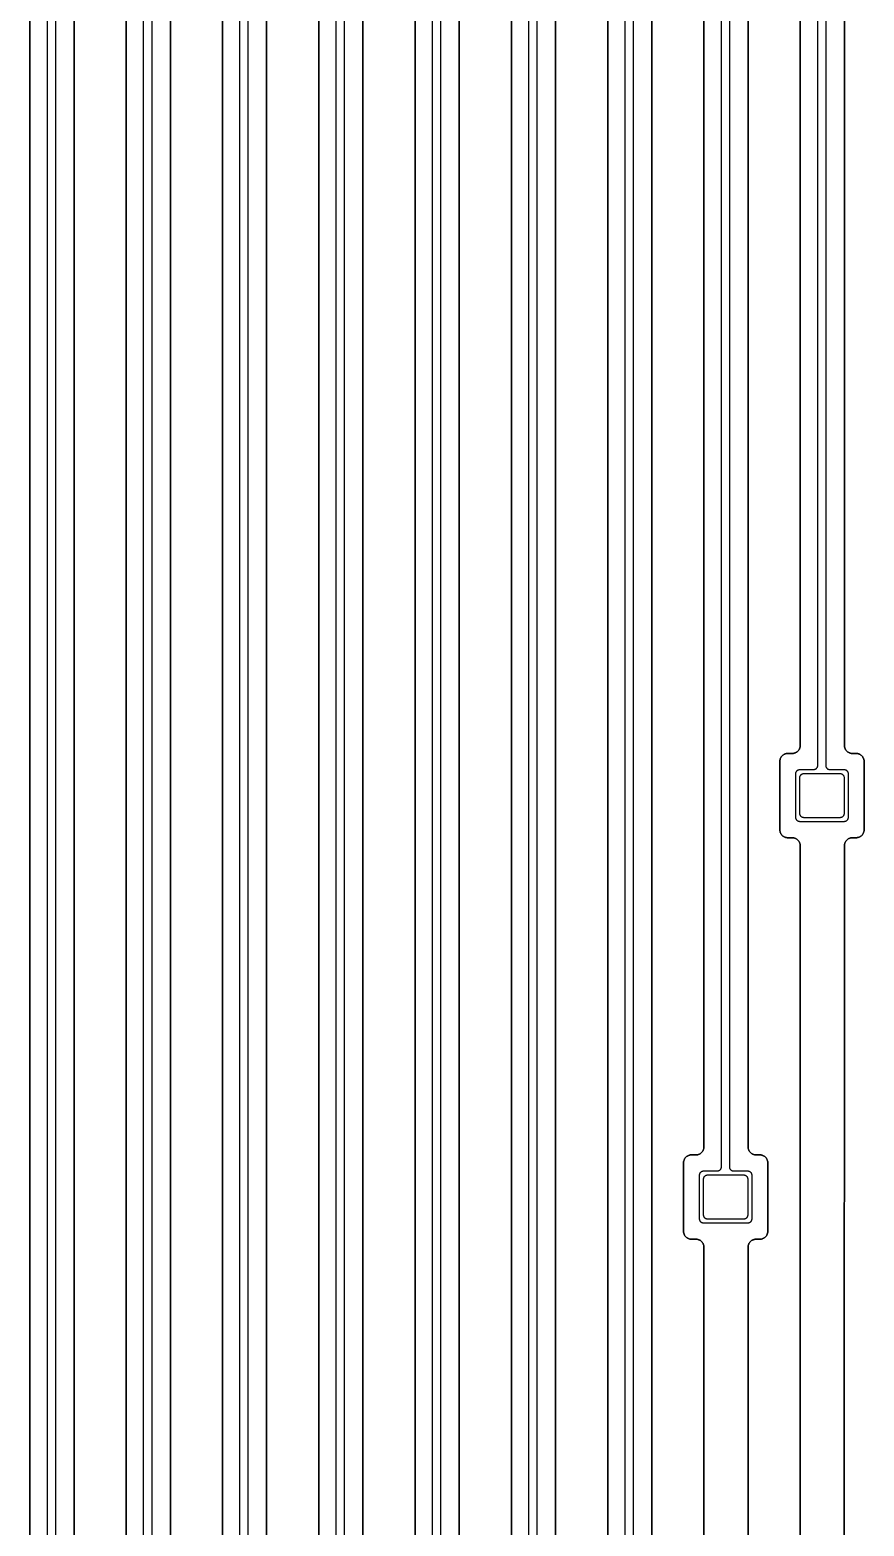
# Model space of a CAD drawing. Extents: x -2057 to 2225, y -44 to 31181.
# Drawn here: x 540.8 to 748.7, y 3057.8 to 3430.5 of the extents above; entities that cross this region are included whole.
import ezdxf

# ---------------------------------------------------------------- set-up
doc = ezdxf.new("R2010")
doc.units = 0
for name, color, linetype in [('electrode', 6, 'CONTINUOUS'), ('etching', 7, 'CONTINUOUS'), ('L3D0_etching3', 5, 'CONTINUOUS'), ('metalization', 8, 'CONTINUOUS'), ('polyimide', 9, 'CONTINUOUS')]:
    doc.layers.add(name, color=color, linetype=linetype)

msp = doc.modelspace()

# ---------------------------------------------------------------- linework, layer by layer
at = {"layer": 'electrode'}
for points in [[(733.66, 3234.247), (733.573, 3234.255), (733.487, 3234.27), (733.402, 3234.293), (733.32, 3234.323), (733.241, 3234.36), (733.166, 3234.403), (733.094, 3234.453), (733.027, 3234.509), (732.965, 3234.571), (732.909, 3234.638), (732.859, 3234.71), (732.816, 3234.785), (732.779, 3234.864), (732.749, 3234.946), (732.726, 3235.031), (732.711, 3235.117), (732.703, 3235.204), (732.703, 3244.291), (732.711, 3244.378), (732.726, 3244.464), (732.749, 3244.548), (732.779, 3244.63), (732.816, 3244.71), (732.859, 3244.785), (732.909, 3244.857), (732.965, 3244.924), (733.027, 3244.985), (733.094, 3245.042), (733.166, 3245.092), (733.241, 3245.135), (733.32, 3245.172), (733.402, 3245.202), (733.487, 3245.225), (733.573, 3245.24), (733.66, 3245.247), (742.747, 3245.247), (742.834, 3245.24), (742.92, 3245.225), (743.004, 3245.202), (743.086, 3245.172), (743.166, 3245.135), (743.241, 3245.092), (743.313, 3245.042), (743.38, 3244.985), (743.441, 3244.924), (743.498, 3244.857), (743.548, 3244.785), (743.591, 3244.71), (743.628, 3244.63), (743.658, 3244.548), (743.681, 3244.464), (743.696, 3244.378), (743.703, 3244.291), (743.703, 3235.204), (743.696, 3235.117), (743.681, 3235.031), (743.658, 3234.946), (743.628, 3234.864), (743.591, 3234.785), (743.548, 3234.71), (743.498, 3234.638), (743.441, 3234.571), (743.38, 3234.509), (743.313, 3234.453), (743.241, 3234.403), (743.166, 3234.36), (743.086, 3234.323), (743.004, 3234.293), (742.92, 3234.27), (742.834, 3234.255), (742.747, 3234.247)], [(709.66, 3134.247), (709.573, 3134.255), (709.487, 3134.27), (709.402, 3134.293), (709.32, 3134.323), (709.241, 3134.36), (709.166, 3134.403), (709.094, 3134.453), (709.027, 3134.509), (708.965, 3134.571), (708.909, 3134.638), (708.859, 3134.71), (708.816, 3134.785), (708.779, 3134.864), (708.749, 3134.946), (708.726, 3135.031), (708.711, 3135.117), (708.703, 3135.204), (708.703, 3144.291), (708.711, 3144.378), (708.726, 3144.464), (708.749, 3144.548), (708.779, 3144.63), (708.816, 3144.71), (708.859, 3144.785), (708.909, 3144.857), (708.965, 3144.924), (709.027, 3144.985), (709.094, 3145.042), (709.166, 3145.092), (709.241, 3145.135), (709.32, 3145.172), (709.402, 3145.202), (709.487, 3145.225), (709.573, 3145.24), (709.66, 3145.247), (718.747, 3145.247), (718.834, 3145.24), (718.92, 3145.225), (719.004, 3145.202), (719.086, 3145.172), (719.166, 3145.135), (719.241, 3145.092), (719.313, 3145.042), (719.38, 3144.985), (719.441, 3144.924), (719.498, 3144.857), (719.548, 3144.785), (719.591, 3144.71), (719.628, 3144.63), (719.658, 3144.548), (719.681, 3144.464), (719.696, 3144.378), (719.703, 3144.291), (719.703, 3135.204), (719.696, 3135.117), (719.681, 3135.031), (719.658, 3134.946), (719.628, 3134.864), (719.591, 3134.785), (719.548, 3134.71), (719.498, 3134.638), (719.441, 3134.571), (719.38, 3134.509), (719.313, 3134.453), (719.241, 3134.403), (719.166, 3134.36), (719.086, 3134.323), (719.004, 3134.293), (718.92, 3134.27), (718.834, 3134.255), (718.747, 3134.247)]]:
    msp.add_lwpolyline(points, close=True, dxfattribs=at)
at = {"layer": 'etching'}
for points in [[(540.792, 9035.371), (540.792, 2452.185)], [(551.792, 2452.185), (551.792, 9035.371)], [(564.792, 9035.371), (564.792, 2552.185)], [(575.792, 2552.185), (575.792, 9035.371)], [(588.792, 9035.371), (588.792, 2652.185)], [(599.792, 2652.185), (599.792, 9035.371)], [(612.792, 9035.371), (612.792, 2752.185)], [(623.792, 2752.185), (623.792, 9035.371)], [(636.792, 9035.371), (636.792, 2852.185)], [(647.792, 2852.185), (647.792, 9035.371)], [(660.792, 9035.371), (660.792, 2952.185)], [(671.792, 2952.185), (671.792, 9035.371)], [(684.792, 9035.371), (684.792, 3052.185)], [(695.792, 3052.185), (695.792, 9035.371)], [(708.792, 9035.371), (708.792, 3152.185), (708.784, 3152.059), (708.769, 3151.934), (708.745, 3151.811), (708.714, 3151.689), (708.675, 3151.57), (708.629, 3151.453), (708.575, 3151.339), (708.515, 3151.229), (708.447, 3151.123), (708.373, 3151.021), (708.293, 3150.924), (708.207, 3150.832), (708.116, 3150.746), (708.019, 3150.666), (707.917, 3150.592), (707.811, 3150.525), (707.701, 3150.465), (707.587, 3150.411), (707.47, 3150.365), (707.351, 3150.326), (707.229, 3150.295), (707.105, 3150.271), (706.981, 3150.255), (706.855, 3150.247), (705.641, 3150.247), (705.515, 3150.24), (705.39, 3150.224), (705.267, 3150.2), (705.145, 3150.169), (705.026, 3150.13), (704.909, 3150.084), (704.795, 3150.03), (704.685, 3149.97), (704.579, 3149.902), (704.477, 3149.828), (704.38, 3149.748), (704.288, 3149.662), (704.202, 3149.571), (704.122, 3149.474), (704.048, 3149.372), (703.981, 3149.266), (703.921, 3149.156), (703.867, 3149.042), (703.821, 3148.925), (703.782, 3148.806), (703.751, 3148.684), (703.727, 3148.56), (703.711, 3148.436), (703.703, 3148.31), (703.703, 3131.185), (703.711, 3131.059), (703.727, 3130.934), (703.751, 3130.811), (703.782, 3130.689), (703.821, 3130.57), (703.867, 3130.453), (703.921, 3130.339), (703.981, 3130.229), (704.048, 3130.123), (704.122, 3130.021), (704.202, 3129.924), (704.288, 3129.832), (704.38, 3129.746), (704.477, 3129.666), (704.579, 3129.592), (704.685, 3129.525), (704.795, 3129.465), (704.909, 3129.411), (705.026, 3129.365), (705.145, 3129.326), (705.267, 3129.295), (705.39, 3129.271), (705.515, 3129.255), (705.641, 3129.247), (706.855, 3129.247), (706.981, 3129.24), (707.105, 3129.224), (707.229, 3129.2), (707.351, 3129.169), (707.47, 3129.13), (707.587, 3129.084), (707.701, 3129.03), (707.811, 3128.97), (707.917, 3128.902), (708.019, 3128.828), (708.116, 3128.748), (708.207, 3128.662), (708.293, 3128.571), (708.373, 3128.474), (708.447, 3128.372), (708.515, 3128.266), (708.575, 3128.156), (708.629, 3128.042), (708.675, 3127.925), (708.714, 3127.806), (708.745, 3127.684), (708.769, 3127.56), (708.784, 3127.436), (708.792, 3127.31), (708.792, 2871.247)], [(719.754, 2871.247), (719.792, 3127.31), (719.8, 3127.436), (719.816, 3127.56), (719.84, 3127.684), (719.871, 3127.806), (719.91, 3127.925), (719.956, 3128.042), (720.009, 3128.156), (720.07, 3128.266), (720.137, 3128.372), (720.211, 3128.474), (720.291, 3128.571), (720.377, 3128.662), (720.469, 3128.748), (720.566, 3128.828), (720.668, 3128.902), (720.774, 3128.97), (720.884, 3129.03), (720.998, 3129.084), (721.114, 3129.13), (721.234, 3129.169), (721.356, 3129.2), (721.479, 3129.224), (721.604, 3129.24), (721.729, 3129.247), (722.766, 3129.247), (722.892, 3129.255), (723.016, 3129.271), (723.14, 3129.295), (723.262, 3129.326), (723.381, 3129.365), (723.498, 3129.411), (723.612, 3129.465), (723.722, 3129.525), (723.828, 3129.592), (723.93, 3129.666), (724.027, 3129.746), (724.118, 3129.832), (724.204, 3129.924), (724.284, 3130.021), (724.358, 3130.123), (724.426, 3130.229), (724.486, 3130.339), (724.54, 3130.453), (724.586, 3130.57), (724.625, 3130.689), (724.656, 3130.811), (724.68, 3130.934), (724.696, 3131.059), (724.703, 3131.185), (724.703, 3148.31), (724.696, 3148.436), (724.68, 3148.56), (724.656, 3148.684), (724.625, 3148.806), (724.586, 3148.925), (724.54, 3149.042), (724.486, 3149.156), (724.426, 3149.266), (724.358, 3149.372), (724.284, 3149.474), (724.204, 3149.571), (724.118, 3149.662), (724.027, 3149.748), (723.93, 3149.828), (723.828, 3149.902), (723.722, 3149.97), (723.612, 3150.03), (723.498, 3150.084), (723.381, 3150.13), (723.262, 3150.169), (723.14, 3150.2), (723.016, 3150.224), (722.892, 3150.24), (722.766, 3150.247), (721.729, 3150.247), (721.604, 3150.255), (721.479, 3150.271), (721.356, 3150.295), (721.234, 3150.326), (721.114, 3150.365), (720.998, 3150.411), (720.884, 3150.465), (720.774, 3150.525), (720.668, 3150.592), (720.566, 3150.666), (720.469, 3150.746), (720.377, 3150.832), (720.291, 3150.924), (720.211, 3151.021), (720.137, 3151.123), (720.07, 3151.229), (720.009, 3151.339), (719.956, 3151.453), (719.91, 3151.57), (719.871, 3151.689), (719.84, 3151.811), (719.816, 3151.934), (719.8, 3152.059), (719.792, 3152.185), (719.792, 9035.371)], [(732.792, 9035.371), (732.792, 3252.185), (732.784, 3252.059), (732.769, 3251.934), (732.745, 3251.811), (732.714, 3251.689), (732.675, 3251.57), (732.629, 3251.453), (732.575, 3251.339), (732.515, 3251.229), (732.447, 3251.123), (732.373, 3251.021), (732.293, 3250.924), (732.207, 3250.832), (732.116, 3250.746), (732.019, 3250.666), (731.917, 3250.592), (731.811, 3250.525), (731.701, 3250.465), (731.587, 3250.411), (731.47, 3250.365), (731.351, 3250.326), (731.229, 3250.295), (731.105, 3250.271), (730.981, 3250.255), (730.855, 3250.247), (729.641, 3250.247), (729.515, 3250.24), (729.39, 3250.224), (729.267, 3250.2), (729.145, 3250.169), (729.026, 3250.13), (728.909, 3250.084), (728.795, 3250.03), (728.685, 3249.97), (728.579, 3249.902), (728.477, 3249.828), (728.38, 3249.748), (728.288, 3249.662), (728.202, 3249.571), (728.122, 3249.474), (728.048, 3249.372), (727.981, 3249.266), (727.921, 3249.156), (727.867, 3249.042), (727.821, 3248.925), (727.782, 3248.806), (727.751, 3248.684), (727.727, 3248.56), (727.711, 3248.436), (727.703, 3248.31), (727.703, 3231.185), (727.711, 3231.059), (727.727, 3230.934), (727.751, 3230.811), (727.782, 3230.689), (727.821, 3230.57), (727.867, 3230.453), (727.921, 3230.339), (727.981, 3230.229), (728.048, 3230.123), (728.122, 3230.021), (728.202, 3229.924), (728.288, 3229.832), (728.38, 3229.746), (728.477, 3229.666), (728.579, 3229.592), (728.685, 3229.525), (728.795, 3229.465), (728.909, 3229.411), (729.026, 3229.365), (729.145, 3229.326), (729.267, 3229.295), (729.39, 3229.271), (729.515, 3229.255), (729.641, 3229.247), (730.855, 3229.247), (730.981, 3229.24), (731.105, 3229.224), (731.229, 3229.2), (731.351, 3229.169), (731.47, 3229.13), (731.587, 3229.084), (731.701, 3229.03), (731.811, 3228.97), (731.917, 3228.902), (732.019, 3228.828), (732.116, 3228.748), (732.207, 3228.662), (732.293, 3228.571), (732.373, 3228.474), (732.447, 3228.372), (732.515, 3228.266), (732.575, 3228.156), (732.629, 3228.042), (732.675, 3227.925), (732.714, 3227.806), (732.745, 3227.684), (732.769, 3227.56), (732.784, 3227.436), (732.792, 3227.31), (732.792, 2971.247)], [(743.754, 2971.247), (743.792, 3227.31), (743.8, 3227.436), (743.816, 3227.56), (743.84, 3227.684), (743.871, 3227.806), (743.91, 3227.925), (743.956, 3228.042), (744.009, 3228.156), (744.07, 3228.266), (744.137, 3228.372), (744.211, 3228.474), (744.291, 3228.571), (744.377, 3228.662), (744.469, 3228.748), (744.566, 3228.828), (744.668, 3228.902), (744.774, 3228.97), (744.884, 3229.03), (744.998, 3229.084), (745.114, 3229.13), (745.234, 3229.169), (745.356, 3229.2), (745.479, 3229.224), (745.604, 3229.24), (745.729, 3229.247), (746.766, 3229.247), (746.892, 3229.255), (747.016, 3229.271), (747.14, 3229.295), (747.262, 3229.326), (747.381, 3229.365), (747.498, 3229.411), (747.612, 3229.465), (747.722, 3229.525), (747.828, 3229.592), (747.93, 3229.666), (748.027, 3229.746), (748.118, 3229.832), (748.204, 3229.924), (748.284, 3230.021), (748.358, 3230.123), (748.426, 3230.229), (748.486, 3230.339), (748.54, 3230.453), (748.586, 3230.57), (748.625, 3230.689), (748.656, 3230.811), (748.68, 3230.934), (748.696, 3231.059), (748.703, 3231.185), (748.703, 3248.31), (748.696, 3248.436), (748.68, 3248.56), (748.656, 3248.684), (748.625, 3248.806), (748.586, 3248.925), (748.54, 3249.042), (748.486, 3249.156), (748.426, 3249.266), (748.358, 3249.372), (748.284, 3249.474), (748.204, 3249.571), (748.118, 3249.662), (748.027, 3249.748), (747.93, 3249.828), (747.828, 3249.902), (747.722, 3249.97), (747.612, 3250.03), (747.498, 3250.084), (747.381, 3250.13), (747.262, 3250.169), (747.14, 3250.2), (747.016, 3250.224), (746.892, 3250.24), (746.766, 3250.247), (745.729, 3250.247), (745.604, 3250.255), (745.479, 3250.271), (745.356, 3250.295), (745.234, 3250.326), (745.114, 3250.365), (744.998, 3250.411), (744.884, 3250.465), (744.774, 3250.525), (744.668, 3250.592), (744.566, 3250.666), (744.469, 3250.746), (744.377, 3250.832), (744.291, 3250.924), (744.211, 3251.021), (744.137, 3251.123), (744.07, 3251.229), (744.009, 3251.339), (743.956, 3251.453), (743.91, 3251.57), (743.871, 3251.689), (743.84, 3251.811), (743.816, 3251.934), (743.8, 3252.059), (743.792, 3252.185), (743.792, 9035.371)]]:
    msp.add_lwpolyline(points, dxfattribs=at)
at = {"layer": 'L3D0_etching3'}
for points in [[(540.792, 9035.371), (540.792, 2452.185)], [(551.792, 2452.185), (551.792, 9035.371)], [(564.792, 9035.371), (564.792, 2552.185)], [(575.792, 2552.185), (575.792, 9035.371)], [(588.792, 9035.371), (588.792, 2652.185)], [(599.792, 2652.185), (599.792, 9035.371)], [(612.792, 9035.371), (612.792, 2752.185)], [(623.792, 2752.185), (623.792, 9035.371)], [(636.792, 9035.371), (636.792, 2852.185)], [(647.792, 2852.185), (647.792, 9035.371)], [(660.792, 9035.371), (660.792, 2952.185)], [(671.792, 2952.185), (671.792, 9035.371)], [(684.792, 9035.371), (684.792, 3052.185)], [(695.792, 3052.185), (695.792, 9035.371)], [(708.792, 9035.371), (708.792, 3152.185), (708.784, 3152.059), (708.769, 3151.934), (708.745, 3151.811), (708.714, 3151.689), (708.675, 3151.57), (708.629, 3151.453), (708.575, 3151.339), (708.515, 3151.229), (708.447, 3151.123), (708.373, 3151.021), (708.293, 3150.924), (708.207, 3150.832), (708.116, 3150.746), (708.019, 3150.666), (707.917, 3150.592), (707.811, 3150.525), (707.701, 3150.465), (707.587, 3150.411), (707.47, 3150.365), (707.351, 3150.326), (707.229, 3150.295), (707.105, 3150.271), (706.981, 3150.255), (706.855, 3150.247), (705.641, 3150.247), (705.515, 3150.24), (705.39, 3150.224), (705.267, 3150.2), (705.145, 3150.169), (705.026, 3150.13), (704.909, 3150.084), (704.795, 3150.03), (704.685, 3149.97), (704.579, 3149.902), (704.477, 3149.828), (704.38, 3149.748), (704.288, 3149.662), (704.202, 3149.571), (704.122, 3149.474), (704.048, 3149.372), (703.981, 3149.266), (703.921, 3149.156), (703.867, 3149.042), (703.821, 3148.925), (703.782, 3148.806), (703.751, 3148.684), (703.727, 3148.56), (703.711, 3148.436), (703.703, 3148.31), (703.703, 3131.185), (703.711, 3131.059), (703.727, 3130.934), (703.751, 3130.811), (703.782, 3130.689), (703.821, 3130.57), (703.867, 3130.453), (703.921, 3130.339), (703.981, 3130.229), (704.048, 3130.123), (704.122, 3130.021), (704.202, 3129.924), (704.288, 3129.832), (704.38, 3129.746), (704.477, 3129.666), (704.579, 3129.592), (704.685, 3129.525), (704.795, 3129.465), (704.909, 3129.411), (705.026, 3129.365), (705.145, 3129.326), (705.267, 3129.295), (705.39, 3129.271), (705.515, 3129.255), (705.641, 3129.247), (706.855, 3129.247), (706.981, 3129.24), (707.105, 3129.224), (707.229, 3129.2), (707.351, 3129.169), (707.47, 3129.13), (707.587, 3129.084), (707.701, 3129.03), (707.811, 3128.97), (707.917, 3128.902), (708.019, 3128.828), (708.116, 3128.748), (708.207, 3128.662), (708.293, 3128.571), (708.373, 3128.474), (708.447, 3128.372), (708.515, 3128.266), (708.575, 3128.156), (708.629, 3128.042), (708.675, 3127.925), (708.714, 3127.806), (708.745, 3127.684), (708.769, 3127.56), (708.784, 3127.436), (708.792, 3127.31), (708.792, 2871.247)], [(719.754, 2871.247), (719.792, 3127.31), (719.8, 3127.436), (719.816, 3127.56), (719.84, 3127.684), (719.871, 3127.806), (719.91, 3127.925), (719.956, 3128.042), (720.009, 3128.156), (720.07, 3128.266), (720.137, 3128.372), (720.211, 3128.474), (720.291, 3128.571), (720.377, 3128.662), (720.469, 3128.748), (720.566, 3128.828), (720.668, 3128.902), (720.774, 3128.97), (720.884, 3129.03), (720.998, 3129.084), (721.114, 3129.13), (721.234, 3129.169), (721.356, 3129.2), (721.479, 3129.224), (721.604, 3129.24), (721.729, 3129.247), (722.766, 3129.247), (722.892, 3129.255), (723.016, 3129.271), (723.14, 3129.295), (723.262, 3129.326), (723.381, 3129.365), (723.498, 3129.411), (723.612, 3129.465), (723.722, 3129.525), (723.828, 3129.592), (723.93, 3129.666), (724.027, 3129.746), (724.118, 3129.832), (724.204, 3129.924), (724.284, 3130.021), (724.358, 3130.123), (724.426, 3130.229), (724.486, 3130.339), (724.54, 3130.453), (724.586, 3130.57), (724.625, 3130.689), (724.656, 3130.811), (724.68, 3130.934), (724.696, 3131.059), (724.703, 3131.185), (724.703, 3148.31), (724.696, 3148.436), (724.68, 3148.56), (724.656, 3148.684), (724.625, 3148.806), (724.586, 3148.925), (724.54, 3149.042), (724.486, 3149.156), (724.426, 3149.266), (724.358, 3149.372), (724.284, 3149.474), (724.204, 3149.571), (724.118, 3149.662), (724.027, 3149.748), (723.93, 3149.828), (723.828, 3149.902), (723.722, 3149.97), (723.612, 3150.03), (723.498, 3150.084), (723.381, 3150.13), (723.262, 3150.169), (723.14, 3150.2), (723.016, 3150.224), (722.892, 3150.24), (722.766, 3150.247), (721.729, 3150.247), (721.604, 3150.255), (721.479, 3150.271), (721.356, 3150.295), (721.234, 3150.326), (721.114, 3150.365), (720.998, 3150.411), (720.884, 3150.465), (720.774, 3150.525), (720.668, 3150.592), (720.566, 3150.666), (720.469, 3150.746), (720.377, 3150.832), (720.291, 3150.924), (720.211, 3151.021), (720.137, 3151.123), (720.07, 3151.229), (720.009, 3151.339), (719.956, 3151.453), (719.91, 3151.57), (719.871, 3151.689), (719.84, 3151.811), (719.816, 3151.934), (719.8, 3152.059), (719.792, 3152.185), (719.792, 9035.371)], [(732.792, 9035.371), (732.792, 3252.185), (732.784, 3252.059), (732.769, 3251.934), (732.745, 3251.811), (732.714, 3251.689), (732.675, 3251.57), (732.629, 3251.453), (732.575, 3251.339), (732.515, 3251.229), (732.447, 3251.123), (732.373, 3251.021), (732.293, 3250.924), (732.207, 3250.832), (732.116, 3250.746), (732.019, 3250.666), (731.917, 3250.592), (731.811, 3250.525), (731.701, 3250.465), (731.587, 3250.411), (731.47, 3250.365), (731.351, 3250.326), (731.229, 3250.295), (731.105, 3250.271), (730.981, 3250.255), (730.855, 3250.247), (729.641, 3250.247), (729.515, 3250.24), (729.39, 3250.224), (729.267, 3250.2), (729.145, 3250.169), (729.026, 3250.13), (728.909, 3250.084), (728.795, 3250.03), (728.685, 3249.97), (728.579, 3249.902), (728.477, 3249.828), (728.38, 3249.748), (728.288, 3249.662), (728.202, 3249.571), (728.122, 3249.474), (728.048, 3249.372), (727.981, 3249.266), (727.921, 3249.156), (727.867, 3249.042), (727.821, 3248.925), (727.782, 3248.806), (727.751, 3248.684), (727.727, 3248.56), (727.711, 3248.436), (727.703, 3248.31), (727.703, 3231.185), (727.711, 3231.059), (727.727, 3230.934), (727.751, 3230.811), (727.782, 3230.689), (727.821, 3230.57), (727.867, 3230.453), (727.921, 3230.339), (727.981, 3230.229), (728.048, 3230.123), (728.122, 3230.021), (728.202, 3229.924), (728.288, 3229.832), (728.38, 3229.746), (728.477, 3229.666), (728.579, 3229.592), (728.685, 3229.525), (728.795, 3229.465), (728.909, 3229.411), (729.026, 3229.365), (729.145, 3229.326), (729.267, 3229.295), (729.39, 3229.271), (729.515, 3229.255), (729.641, 3229.247), (730.855, 3229.247), (730.981, 3229.24), (731.105, 3229.224), (731.229, 3229.2), (731.351, 3229.169), (731.47, 3229.13), (731.587, 3229.084), (731.701, 3229.03), (731.811, 3228.97), (731.917, 3228.902), (732.019, 3228.828), (732.116, 3228.748), (732.207, 3228.662), (732.293, 3228.571), (732.373, 3228.474), (732.447, 3228.372), (732.515, 3228.266), (732.575, 3228.156), (732.629, 3228.042), (732.675, 3227.925), (732.714, 3227.806), (732.745, 3227.684), (732.769, 3227.56), (732.784, 3227.436), (732.792, 3227.31), (732.792, 2971.247)], [(743.754, 2971.247), (743.792, 3227.31), (743.8, 3227.436), (743.816, 3227.56), (743.84, 3227.684), (743.871, 3227.806), (743.91, 3227.925), (743.956, 3228.042), (744.009, 3228.156), (744.07, 3228.266), (744.137, 3228.372), (744.211, 3228.474), (744.291, 3228.571), (744.377, 3228.662), (744.469, 3228.748), (744.566, 3228.828), (744.668, 3228.902), (744.774, 3228.97), (744.884, 3229.03), (744.998, 3229.084), (745.114, 3229.13), (745.234, 3229.169), (745.356, 3229.2), (745.479, 3229.224), (745.604, 3229.24), (745.729, 3229.247), (746.766, 3229.247), (746.892, 3229.255), (747.016, 3229.271), (747.14, 3229.295), (747.262, 3229.326), (747.381, 3229.365), (747.498, 3229.411), (747.612, 3229.465), (747.722, 3229.525), (747.828, 3229.592), (747.93, 3229.666), (748.027, 3229.746), (748.118, 3229.832), (748.204, 3229.924), (748.284, 3230.021), (748.358, 3230.123), (748.426, 3230.229), (748.486, 3230.339), (748.54, 3230.453), (748.586, 3230.57), (748.625, 3230.689), (748.656, 3230.811), (748.68, 3230.934), (748.696, 3231.059), (748.703, 3231.185), (748.703, 3248.31), (748.696, 3248.436), (748.68, 3248.56), (748.656, 3248.684), (748.625, 3248.806), (748.586, 3248.925), (748.54, 3249.042), (748.486, 3249.156), (748.426, 3249.266), (748.358, 3249.372), (748.284, 3249.474), (748.204, 3249.571), (748.118, 3249.662), (748.027, 3249.748), (747.93, 3249.828), (747.828, 3249.902), (747.722, 3249.97), (747.612, 3250.03), (747.498, 3250.084), (747.381, 3250.13), (747.262, 3250.169), (747.14, 3250.2), (747.016, 3250.224), (746.892, 3250.24), (746.766, 3250.247), (745.729, 3250.247), (745.604, 3250.255), (745.479, 3250.271), (745.356, 3250.295), (745.234, 3250.326), (745.114, 3250.365), (744.998, 3250.411), (744.884, 3250.465), (744.774, 3250.525), (744.668, 3250.592), (744.566, 3250.666), (744.469, 3250.746), (744.377, 3250.832), (744.291, 3250.924), (744.211, 3251.021), (744.137, 3251.123), (744.07, 3251.229), (744.009, 3251.339), (743.956, 3251.453), (743.91, 3251.57), (743.871, 3251.689), (743.84, 3251.811), (743.816, 3251.934), (743.8, 3252.059), (743.792, 3252.185), (743.792, 9035.371)]]:
    msp.add_lwpolyline(points, dxfattribs=at)
at = {"layer": 'metalization'}
for points in [[(545.142, 2447.204), (545.142, 9040.22)], [(547.142, 9040.22), (547.142, 2447.204)], [(569.142, 2547.204), (569.142, 9040.22)], [(571.142, 9040.22), (571.142, 2547.204)], [(593.142, 2647.204), (593.142, 9040.22)], [(595.142, 9040.22), (595.142, 2647.204)], [(617.142, 2747.204), (617.142, 9040.22)], [(619.142, 9040.22), (619.142, 2747.204)], [(641.142, 2847.204), (641.142, 9040.22)], [(643.142, 9040.22), (643.142, 2847.204)], [(665.142, 2947.204), (665.142, 9040.22)], [(667.142, 9040.22), (667.142, 2947.204)], [(689.142, 3047.204), (689.142, 9040.22)], [(691.142, 9040.22), (691.142, 3047.204)], [(715.142, 9040.22), (715.142, 3147.204), (715.15, 3147.117), (715.165, 3147.031), (715.188, 3146.946), (715.218, 3146.864), (715.254, 3146.785), (715.298, 3146.71), (715.348, 3146.638), (715.404, 3146.571), (715.466, 3146.509), (715.533, 3146.453), (715.604, 3146.403), (715.68, 3146.36), (715.759, 3146.323), (715.841, 3146.293), (715.926, 3146.27), (716.012, 3146.255), (716.099, 3146.247), (719.747, 3146.247), (719.834, 3146.24), (719.92, 3146.225), (720.004, 3146.202), (720.086, 3146.172), (720.166, 3146.135), (720.241, 3146.092), (720.313, 3146.042), (720.38, 3145.985), (720.441, 3145.924), (720.498, 3145.857), (720.548, 3145.785), (720.591, 3145.71), (720.628, 3145.63), (720.658, 3145.548), (720.681, 3145.464), (720.696, 3145.378), (720.703, 3145.291), (720.703, 3134.204), (720.696, 3134.117), (720.681, 3134.031), (720.658, 3133.946), (720.628, 3133.864), (720.591, 3133.785), (720.548, 3133.71), (720.498, 3133.638), (720.441, 3133.571), (720.38, 3133.509), (720.313, 3133.453), (720.241, 3133.403), (720.166, 3133.36), (720.086, 3133.323), (720.004, 3133.293), (719.92, 3133.27), (719.834, 3133.255), (719.747, 3133.247), (708.66, 3133.247), (708.573, 3133.255), (708.487, 3133.27), (708.402, 3133.293), (708.32, 3133.323), (708.241, 3133.36), (708.166, 3133.403), (708.094, 3133.453), (708.027, 3133.509), (707.965, 3133.571), (707.909, 3133.638), (707.859, 3133.71), (707.816, 3133.785), (707.779, 3133.864), (707.749, 3133.946), (707.726, 3134.031), (707.711, 3134.117), (707.703, 3134.204), (707.703, 3145.291), (707.711, 3145.378), (707.726, 3145.464), (707.749, 3145.548), (707.779, 3145.63), (707.816, 3145.71), (707.859, 3145.785), (707.909, 3145.857), (707.965, 3145.924), (708.027, 3145.985), (708.094, 3146.042), (708.166, 3146.092), (708.241, 3146.135), (708.32, 3146.172), (708.402, 3146.202), (708.487, 3146.225), (708.573, 3146.24), (708.66, 3146.247), (712.186, 3146.247), (712.273, 3146.255), (712.359, 3146.27), (712.443, 3146.293), (712.525, 3146.323), (712.604, 3146.36), (712.68, 3146.403), (712.752, 3146.453), (712.819, 3146.509), (712.88, 3146.571), (712.936, 3146.638), (712.986, 3146.71), (713.03, 3146.785), (713.067, 3146.864), (713.097, 3146.946), (713.12, 3147.031), (713.135, 3147.117), (713.142, 3147.204), (713.142, 9040.22)], [(739.142, 9040.22), (739.142, 3247.204), (739.15, 3247.117), (739.165, 3247.031), (739.188, 3246.946), (739.218, 3246.864), (739.254, 3246.785), (739.298, 3246.71), (739.348, 3246.638), (739.404, 3246.571), (739.466, 3246.509), (739.533, 3246.453), (739.604, 3246.403), (739.68, 3246.36), (739.759, 3246.323), (739.841, 3246.293), (739.926, 3246.27), (740.012, 3246.255), (740.099, 3246.247), (743.747, 3246.247), (743.834, 3246.24), (743.92, 3246.225), (744.004, 3246.202), (744.086, 3246.172), (744.166, 3246.135), (744.241, 3246.092), (744.313, 3246.042), (744.38, 3245.985), (744.441, 3245.924), (744.498, 3245.857), (744.548, 3245.785), (744.591, 3245.71), (744.628, 3245.63), (744.658, 3245.548), (744.681, 3245.464), (744.696, 3245.378), (744.703, 3245.291), (744.703, 3234.204), (744.696, 3234.117), (744.681, 3234.031), (744.658, 3233.946), (744.628, 3233.864), (744.591, 3233.785), (744.548, 3233.71), (744.498, 3233.638), (744.441, 3233.571), (744.38, 3233.509), (744.313, 3233.453), (744.241, 3233.403), (744.166, 3233.36), (744.086, 3233.323), (744.004, 3233.293), (743.92, 3233.27), (743.834, 3233.255), (743.747, 3233.247), (732.66, 3233.247), (732.573, 3233.255), (732.487, 3233.27), (732.402, 3233.293), (732.32, 3233.323), (732.241, 3233.36), (732.166, 3233.403), (732.094, 3233.453), (732.027, 3233.509), (731.965, 3233.571), (731.909, 3233.638), (731.859, 3233.71), (731.816, 3233.785), (731.779, 3233.864), (731.749, 3233.946), (731.726, 3234.031), (731.711, 3234.117), (731.703, 3234.204), (731.703, 3245.291), (731.711, 3245.378), (731.726, 3245.464), (731.749, 3245.548), (731.779, 3245.63), (731.816, 3245.71), (731.859, 3245.785), (731.909, 3245.857), (731.965, 3245.924), (732.027, 3245.985), (732.094, 3246.042), (732.166, 3246.092), (732.241, 3246.135), (732.32, 3246.172), (732.402, 3246.202), (732.487, 3246.225), (732.573, 3246.24), (732.66, 3246.247), (736.186, 3246.247), (736.273, 3246.255), (736.359, 3246.27), (736.443, 3246.293), (736.525, 3246.323), (736.604, 3246.36), (736.68, 3246.403), (736.752, 3246.453), (736.819, 3246.509), (736.88, 3246.571), (736.936, 3246.638), (736.986, 3246.71), (737.03, 3246.785), (737.067, 3246.864), (737.097, 3246.946), (737.12, 3247.031), (737.135, 3247.117), (737.142, 3247.204), (737.142, 9040.22)]]:
    msp.add_lwpolyline(points, dxfattribs=at)
at = {"layer": 'polyimide'}
for points in [[(540.792, 2452.185), (540.792, 9035.371)], [(540.792, 9035.371), (540.792, 2452.185)], [(551.792, 9035.371), (551.792, 2452.185)], [(551.792, 2452.185), (551.792, 9035.371)], [(564.792, 2552.185), (564.792, 9035.371)], [(564.792, 9035.371), (564.792, 2552.185)], [(575.792, 9035.371), (575.792, 2552.185)], [(575.792, 2552.185), (575.792, 9035.371)], [(588.792, 2652.185), (588.792, 9035.371)], [(588.792, 9035.371), (588.792, 2652.185)], [(599.792, 9035.371), (599.792, 2652.185)], [(599.792, 2652.185), (599.792, 9035.371)], [(612.792, 2752.185), (612.792, 9035.371)], [(612.792, 9035.371), (612.792, 2752.185)], [(623.792, 9035.371), (623.792, 2752.185)], [(623.792, 2752.185), (623.792, 9035.371)], [(636.792, 2852.185), (636.792, 9035.371)], [(636.792, 9035.371), (636.792, 2852.185)], [(647.792, 9035.371), (647.792, 2852.185)], [(647.792, 2852.185), (647.792, 9035.371)], [(660.792, 2952.185), (660.792, 9035.371)], [(660.792, 9035.371), (660.792, 2952.185)], [(671.792, 9035.371), (671.792, 2952.185)], [(671.792, 2952.185), (671.792, 9035.371)], [(684.792, 3052.185), (684.792, 9035.371)], [(684.792, 9035.371), (684.792, 3052.185)], [(695.792, 9035.371), (695.792, 3052.185)], [(695.792, 3052.185), (695.792, 9035.371)], [(708.792, 2871.247), (708.792, 3127.31), (708.784, 3127.436), (708.769, 3127.56), (708.745, 3127.684), (708.714, 3127.806), (708.675, 3127.925), (708.629, 3128.042), (708.575, 3128.156), (708.515, 3128.266), (708.447, 3128.372), (708.373, 3128.474), (708.293, 3128.571), (708.207, 3128.662), (708.116, 3128.748), (708.019, 3128.828), (707.917, 3128.902), (707.811, 3128.97), (707.701, 3129.03), (707.587, 3129.084), (707.47, 3129.13), (707.351, 3129.169), (707.229, 3129.2), (707.105, 3129.224), (706.981, 3129.24), (706.855, 3129.247), (705.641, 3129.247), (705.515, 3129.255), (705.39, 3129.271), (705.267, 3129.295), (705.145, 3129.326), (705.026, 3129.365), (704.909, 3129.411), (704.795, 3129.465), (704.685, 3129.525), (704.579, 3129.592), (704.477, 3129.666), (704.38, 3129.746), (704.288, 3129.832), (704.202, 3129.924), (704.122, 3130.021), (704.048, 3130.123), (703.981, 3130.229), (703.921, 3130.339), (703.867, 3130.453), (703.821, 3130.57), (703.782, 3130.689), (703.751, 3130.811), (703.727, 3130.934), (703.711, 3131.059), (703.703, 3131.185), (703.703, 3148.31), (703.711, 3148.436), (703.727, 3148.56), (703.751, 3148.684), (703.782, 3148.806), (703.821, 3148.925), (703.867, 3149.042), (703.921, 3149.156), (703.981, 3149.266), (704.048, 3149.372), (704.122, 3149.474), (704.202, 3149.571), (704.288, 3149.662), (704.38, 3149.748), (704.477, 3149.828), (704.579, 3149.902), (704.685, 3149.97), (704.795, 3150.03), (704.909, 3150.084), (705.026, 3150.13), (705.145, 3150.169), (705.267, 3150.2), (705.39, 3150.224), (705.515, 3150.24), (705.641, 3150.247), (706.855, 3150.247), (706.981, 3150.255), (707.105, 3150.271), (707.229, 3150.295), (707.351, 3150.326), (707.47, 3150.365), (707.587, 3150.411), (707.701, 3150.465), (707.811, 3150.525), (707.917, 3150.592), (708.019, 3150.666), (708.116, 3150.746), (708.207, 3150.832), (708.293, 3150.924), (708.373, 3151.021), (708.447, 3151.123), (708.515, 3151.229), (708.575, 3151.339), (708.629, 3151.453), (708.675, 3151.57), (708.714, 3151.689), (708.745, 3151.811), (708.769, 3151.934), (708.784, 3152.059), (708.792, 3152.185), (708.792, 9035.371)], [(708.792, 9035.371), (708.792, 3152.185), (708.784, 3152.059), (708.769, 3151.934), (708.745, 3151.811), (708.714, 3151.689), (708.675, 3151.57), (708.629, 3151.453), (708.575, 3151.339), (708.515, 3151.229), (708.447, 3151.123), (708.373, 3151.021), (708.293, 3150.924), (708.207, 3150.832), (708.116, 3150.746), (708.019, 3150.666), (707.917, 3150.592), (707.811, 3150.525), (707.701, 3150.465), (707.587, 3150.411), (707.47, 3150.365), (707.351, 3150.326), (707.229, 3150.295), (707.105, 3150.271), (706.981, 3150.255), (706.855, 3150.247), (705.641, 3150.247), (705.515, 3150.24), (705.39, 3150.224), (705.267, 3150.2), (705.145, 3150.169), (705.026, 3150.13), (704.909, 3150.084), (704.795, 3150.03), (704.685, 3149.97), (704.579, 3149.902), (704.477, 3149.828), (704.38, 3149.748), (704.288, 3149.662), (704.202, 3149.571), (704.122, 3149.474), (704.048, 3149.372), (703.981, 3149.266), (703.921, 3149.156), (703.867, 3149.042), (703.821, 3148.925), (703.782, 3148.806), (703.751, 3148.684), (703.727, 3148.56), (703.711, 3148.436), (703.703, 3148.31), (703.703, 3131.185), (703.711, 3131.059), (703.727, 3130.934), (703.751, 3130.811), (703.782, 3130.689), (703.821, 3130.57), (703.867, 3130.453), (703.921, 3130.339), (703.981, 3130.229), (704.048, 3130.123), (704.122, 3130.021), (704.202, 3129.924), (704.288, 3129.832), (704.38, 3129.746), (704.477, 3129.666), (704.579, 3129.592), (704.685, 3129.525), (704.795, 3129.465), (704.909, 3129.411), (705.026, 3129.365), (705.145, 3129.326), (705.267, 3129.295), (705.39, 3129.271), (705.515, 3129.255), (705.641, 3129.247), (706.855, 3129.247), (706.981, 3129.24), (707.105, 3129.224), (707.229, 3129.2), (707.351, 3129.169), (707.47, 3129.13), (707.587, 3129.084), (707.701, 3129.03), (707.811, 3128.97), (707.917, 3128.902), (708.019, 3128.828), (708.116, 3128.748), (708.207, 3128.662), (708.293, 3128.571), (708.373, 3128.474), (708.447, 3128.372), (708.515, 3128.266), (708.575, 3128.156), (708.629, 3128.042), (708.675, 3127.925), (708.714, 3127.806), (708.745, 3127.684), (708.769, 3127.56), (708.784, 3127.436), (708.792, 3127.31), (708.792, 2871.247)], [(719.792, 9035.371), (719.792, 3152.185), (719.8, 3152.059), (719.816, 3151.934), (719.84, 3151.811), (719.871, 3151.689), (719.91, 3151.57), (719.956, 3151.453), (720.009, 3151.339), (720.07, 3151.229), (720.137, 3151.123), (720.211, 3151.021), (720.291, 3150.924), (720.377, 3150.832), (720.469, 3150.746), (720.566, 3150.666), (720.668, 3150.592), (720.774, 3150.525), (720.884, 3150.465), (720.998, 3150.411), (721.114, 3150.365), (721.234, 3150.326), (721.356, 3150.295), (721.479, 3150.271), (721.604, 3150.255), (721.729, 3150.247), (722.766, 3150.247), (722.892, 3150.24), (723.016, 3150.224), (723.14, 3150.2), (723.262, 3150.169), (723.381, 3150.13), (723.498, 3150.084), (723.612, 3150.03), (723.722, 3149.97), (723.828, 3149.902), (723.93, 3149.828), (724.027, 3149.748), (724.118, 3149.662), (724.204, 3149.571), (724.284, 3149.474), (724.358, 3149.372), (724.426, 3149.266), (724.486, 3149.156), (724.54, 3149.042), (724.586, 3148.925), (724.625, 3148.806), (724.656, 3148.684), (724.68, 3148.56), (724.696, 3148.436), (724.703, 3148.31), (724.703, 3131.185), (724.696, 3131.059), (724.68, 3130.934), (724.656, 3130.811), (724.625, 3130.689), (724.586, 3130.57), (724.54, 3130.453), (724.486, 3130.339), (724.426, 3130.229), (724.358, 3130.123), (724.284, 3130.021), (724.204, 3129.924), (724.118, 3129.832), (724.027, 3129.746), (723.93, 3129.666), (723.828, 3129.592), (723.722, 3129.525), (723.612, 3129.465), (723.498, 3129.411), (723.381, 3129.365), (723.262, 3129.326), (723.14, 3129.295), (723.016, 3129.271), (722.892, 3129.255), (722.766, 3129.247), (721.729, 3129.247), (721.604, 3129.24), (721.479, 3129.224), (721.356, 3129.2), (721.234, 3129.169), (721.114, 3129.13), (720.998, 3129.084), (720.884, 3129.03), (720.774, 3128.97), (720.668, 3128.902), (720.566, 3128.828), (720.469, 3128.748), (720.377, 3128.662), (720.291, 3128.571), (720.211, 3128.474), (720.137, 3128.372), (720.07, 3128.266), (720.009, 3128.156), (719.956, 3128.042), (719.91, 3127.925), (719.871, 3127.806), (719.84, 3127.684), (719.816, 3127.56), (719.8, 3127.436), (719.792, 3127.31), (719.754, 2871.247)], [(719.754, 2871.247), (719.792, 3127.31), (719.8, 3127.436), (719.816, 3127.56), (719.84, 3127.684), (719.871, 3127.806), (719.91, 3127.925), (719.956, 3128.042), (720.009, 3128.156), (720.07, 3128.266), (720.137, 3128.372), (720.211, 3128.474), (720.291, 3128.571), (720.377, 3128.662), (720.469, 3128.748), (720.566, 3128.828), (720.668, 3128.902), (720.774, 3128.97), (720.884, 3129.03), (720.998, 3129.084), (721.114, 3129.13), (721.234, 3129.169), (721.356, 3129.2), (721.479, 3129.224), (721.604, 3129.24), (721.729, 3129.247), (722.766, 3129.247), (722.892, 3129.255), (723.016, 3129.271), (723.14, 3129.295), (723.262, 3129.326), (723.381, 3129.365), (723.498, 3129.411), (723.612, 3129.465), (723.722, 3129.525), (723.828, 3129.592), (723.93, 3129.666), (724.027, 3129.746), (724.118, 3129.832), (724.204, 3129.924), (724.284, 3130.021), (724.358, 3130.123), (724.426, 3130.229), (724.486, 3130.339), (724.54, 3130.453), (724.586, 3130.57), (724.625, 3130.689), (724.656, 3130.811), (724.68, 3130.934), (724.696, 3131.059), (724.703, 3131.185), (724.703, 3148.31), (724.696, 3148.436), (724.68, 3148.56), (724.656, 3148.684), (724.625, 3148.806), (724.586, 3148.925), (724.54, 3149.042), (724.486, 3149.156), (724.426, 3149.266), (724.358, 3149.372), (724.284, 3149.474), (724.204, 3149.571), (724.118, 3149.662), (724.027, 3149.748), (723.93, 3149.828), (723.828, 3149.902), (723.722, 3149.97), (723.612, 3150.03), (723.498, 3150.084), (723.381, 3150.13), (723.262, 3150.169), (723.14, 3150.2), (723.016, 3150.224), (722.892, 3150.24), (722.766, 3150.247), (721.729, 3150.247), (721.604, 3150.255), (721.479, 3150.271), (721.356, 3150.295), (721.234, 3150.326), (721.114, 3150.365), (720.998, 3150.411), (720.884, 3150.465), (720.774, 3150.525), (720.668, 3150.592), (720.566, 3150.666), (720.469, 3150.746), (720.377, 3150.832), (720.291, 3150.924), (720.211, 3151.021), (720.137, 3151.123), (720.07, 3151.229), (720.009, 3151.339), (719.956, 3151.453), (719.91, 3151.57), (719.871, 3151.689), (719.84, 3151.811), (719.816, 3151.934), (719.8, 3152.059), (719.792, 3152.185), (719.792, 9035.371)], [(732.792, 2971.247), (732.792, 3227.31), (732.784, 3227.436), (732.769, 3227.56), (732.745, 3227.684), (732.714, 3227.806), (732.675, 3227.925), (732.629, 3228.042), (732.575, 3228.156), (732.515, 3228.266), (732.447, 3228.372), (732.373, 3228.474), (732.293, 3228.571), (732.207, 3228.662), (732.116, 3228.748), (732.019, 3228.828), (731.917, 3228.902), (731.811, 3228.97), (731.701, 3229.03), (731.587, 3229.084), (731.47, 3229.13), (731.351, 3229.169), (731.229, 3229.2), (731.105, 3229.224), (730.981, 3229.24), (730.855, 3229.247), (729.641, 3229.247), (729.515, 3229.255), (729.39, 3229.271), (729.267, 3229.295), (729.145, 3229.326), (729.026, 3229.365), (728.909, 3229.411), (728.795, 3229.465), (728.685, 3229.525), (728.579, 3229.592), (728.477, 3229.666), (728.38, 3229.746), (728.288, 3229.832), (728.202, 3229.924), (728.122, 3230.021), (728.048, 3230.123), (727.981, 3230.229), (727.921, 3230.339), (727.867, 3230.453), (727.821, 3230.57), (727.782, 3230.689), (727.751, 3230.811), (727.727, 3230.934), (727.711, 3231.059), (727.703, 3231.185), (727.703, 3248.31), (727.711, 3248.436), (727.727, 3248.56), (727.751, 3248.684), (727.782, 3248.806), (727.821, 3248.925), (727.867, 3249.042), (727.921, 3249.156), (727.981, 3249.266), (728.048, 3249.372), (728.122, 3249.474), (728.202, 3249.571), (728.288, 3249.662), (728.38, 3249.748), (728.477, 3249.828), (728.579, 3249.902), (728.685, 3249.97), (728.795, 3250.03), (728.909, 3250.084), (729.026, 3250.13), (729.145, 3250.169), (729.267, 3250.2), (729.39, 3250.224), (729.515, 3250.24), (729.641, 3250.247), (730.855, 3250.247), (730.981, 3250.255), (731.105, 3250.271), (731.229, 3250.295), (731.351, 3250.326), (731.47, 3250.365), (731.587, 3250.411), (731.701, 3250.465), (731.811, 3250.525), (731.917, 3250.592), (732.019, 3250.666), (732.116, 3250.746), (732.207, 3250.832), (732.293, 3250.924), (732.373, 3251.021), (732.447, 3251.123), (732.515, 3251.229), (732.575, 3251.339), (732.629, 3251.453), (732.675, 3251.57), (732.714, 3251.689), (732.745, 3251.811), (732.769, 3251.934), (732.784, 3252.059), (732.792, 3252.185), (732.792, 9035.371)], [(732.792, 9035.371), (732.792, 3252.185), (732.784, 3252.059), (732.769, 3251.934), (732.745, 3251.811), (732.714, 3251.689), (732.675, 3251.57), (732.629, 3251.453), (732.575, 3251.339), (732.515, 3251.229), (732.447, 3251.123), (732.373, 3251.021), (732.293, 3250.924), (732.207, 3250.832), (732.116, 3250.746), (732.019, 3250.666), (731.917, 3250.592), (731.811, 3250.525), (731.701, 3250.465), (731.587, 3250.411), (731.47, 3250.365), (731.351, 3250.326), (731.229, 3250.295), (731.105, 3250.271), (730.981, 3250.255), (730.855, 3250.247), (729.641, 3250.247), (729.515, 3250.24), (729.39, 3250.224), (729.267, 3250.2), (729.145, 3250.169), (729.026, 3250.13), (728.909, 3250.084), (728.795, 3250.03), (728.685, 3249.97), (728.579, 3249.902), (728.477, 3249.828), (728.38, 3249.748), (728.288, 3249.662), (728.202, 3249.571), (728.122, 3249.474), (728.048, 3249.372), (727.981, 3249.266), (727.921, 3249.156), (727.867, 3249.042), (727.821, 3248.925), (727.782, 3248.806), (727.751, 3248.684), (727.727, 3248.56), (727.711, 3248.436), (727.703, 3248.31), (727.703, 3231.185), (727.711, 3231.059), (727.727, 3230.934), (727.751, 3230.811), (727.782, 3230.689), (727.821, 3230.57), (727.867, 3230.453), (727.921, 3230.339), (727.981, 3230.229), (728.048, 3230.123), (728.122, 3230.021), (728.202, 3229.924), (728.288, 3229.832), (728.38, 3229.746), (728.477, 3229.666), (728.579, 3229.592), (728.685, 3229.525), (728.795, 3229.465), (728.909, 3229.411), (729.026, 3229.365), (729.145, 3229.326), (729.267, 3229.295), (729.39, 3229.271), (729.515, 3229.255), (729.641, 3229.247), (730.855, 3229.247), (730.981, 3229.24), (731.105, 3229.224), (731.229, 3229.2), (731.351, 3229.169), (731.47, 3229.13), (731.587, 3229.084), (731.701, 3229.03), (731.811, 3228.97), (731.917, 3228.902), (732.019, 3228.828), (732.116, 3228.748), (732.207, 3228.662), (732.293, 3228.571), (732.373, 3228.474), (732.447, 3228.372), (732.515, 3228.266), (732.575, 3228.156), (732.629, 3228.042), (732.675, 3227.925), (732.714, 3227.806), (732.745, 3227.684), (732.769, 3227.56), (732.784, 3227.436), (732.792, 3227.31), (732.792, 2971.247)], [(743.792, 9035.371), (743.792, 3252.185), (743.8, 3252.059), (743.816, 3251.934), (743.84, 3251.811), (743.871, 3251.689), (743.91, 3251.57), (743.956, 3251.453), (744.009, 3251.339), (744.07, 3251.229), (744.137, 3251.123), (744.211, 3251.021), (744.291, 3250.924), (744.377, 3250.832), (744.469, 3250.746), (744.566, 3250.666), (744.668, 3250.592), (744.774, 3250.525), (744.884, 3250.465), (744.998, 3250.411), (745.114, 3250.365), (745.234, 3250.326), (745.356, 3250.295), (745.479, 3250.271), (745.604, 3250.255), (745.729, 3250.247), (746.766, 3250.247), (746.892, 3250.24), (747.016, 3250.224), (747.14, 3250.2), (747.262, 3250.169), (747.381, 3250.13), (747.498, 3250.084), (747.612, 3250.03), (747.722, 3249.97), (747.828, 3249.902), (747.93, 3249.828), (748.027, 3249.748), (748.118, 3249.662), (748.204, 3249.571), (748.284, 3249.474), (748.358, 3249.372), (748.426, 3249.266), (748.486, 3249.156), (748.54, 3249.042), (748.586, 3248.925), (748.625, 3248.806), (748.656, 3248.684), (748.68, 3248.56), (748.696, 3248.436), (748.703, 3248.31), (748.703, 3231.185), (748.696, 3231.059), (748.68, 3230.934), (748.656, 3230.811), (748.625, 3230.689), (748.586, 3230.57), (748.54, 3230.453), (748.486, 3230.339), (748.426, 3230.229), (748.358, 3230.123), (748.284, 3230.021), (748.204, 3229.924), (748.118, 3229.832), (748.027, 3229.746), (747.93, 3229.666), (747.828, 3229.592), (747.722, 3229.525), (747.612, 3229.465), (747.498, 3229.411), (747.381, 3229.365), (747.262, 3229.326), (747.14, 3229.295), (747.016, 3229.271), (746.892, 3229.255), (746.766, 3229.247), (745.729, 3229.247), (745.604, 3229.24), (745.479, 3229.224), (745.356, 3229.2), (745.234, 3229.169), (745.114, 3229.13), (744.998, 3229.084), (744.884, 3229.03), (744.774, 3228.97), (744.668, 3228.902), (744.566, 3228.828), (744.469, 3228.748), (744.377, 3228.662), (744.291, 3228.571), (744.211, 3228.474), (744.137, 3228.372), (744.07, 3228.266), (744.009, 3228.156), (743.956, 3228.042), (743.91, 3227.925), (743.871, 3227.806), (743.84, 3227.684), (743.816, 3227.56), (743.8, 3227.436), (743.792, 3227.31), (743.754, 2971.247)], [(743.754, 2971.247), (743.792, 3227.31), (743.8, 3227.436), (743.816, 3227.56), (743.84, 3227.684), (743.871, 3227.806), (743.91, 3227.925), (743.956, 3228.042), (744.009, 3228.156), (744.07, 3228.266), (744.137, 3228.372), (744.211, 3228.474), (744.291, 3228.571), (744.377, 3228.662), (744.469, 3228.748), (744.566, 3228.828), (744.668, 3228.902), (744.774, 3228.97), (744.884, 3229.03), (744.998, 3229.084), (745.114, 3229.13), (745.234, 3229.169), (745.356, 3229.2), (745.479, 3229.224), (745.604, 3229.24), (745.729, 3229.247), (746.766, 3229.247), (746.892, 3229.255), (747.016, 3229.271), (747.14, 3229.295), (747.262, 3229.326), (747.381, 3229.365), (747.498, 3229.411), (747.612, 3229.465), (747.722, 3229.525), (747.828, 3229.592), (747.93, 3229.666), (748.027, 3229.746), (748.118, 3229.832), (748.204, 3229.924), (748.284, 3230.021), (748.358, 3230.123), (748.426, 3230.229), (748.486, 3230.339), (748.54, 3230.453), (748.586, 3230.57), (748.625, 3230.689), (748.656, 3230.811), (748.68, 3230.934), (748.696, 3231.059), (748.703, 3231.185), (748.703, 3248.31), (748.696, 3248.436), (748.68, 3248.56), (748.656, 3248.684), (748.625, 3248.806), (748.586, 3248.925), (748.54, 3249.042), (748.486, 3249.156), (748.426, 3249.266), (748.358, 3249.372), (748.284, 3249.474), (748.204, 3249.571), (748.118, 3249.662), (748.027, 3249.748), (747.93, 3249.828), (747.828, 3249.902), (747.722, 3249.97), (747.612, 3250.03), (747.498, 3250.084), (747.381, 3250.13), (747.262, 3250.169), (747.14, 3250.2), (747.016, 3250.224), (746.892, 3250.24), (746.766, 3250.247), (745.729, 3250.247), (745.604, 3250.255), (745.479, 3250.271), (745.356, 3250.295), (745.234, 3250.326), (745.114, 3250.365), (744.998, 3250.411), (744.884, 3250.465), (744.774, 3250.525), (744.668, 3250.592), (744.566, 3250.666), (744.469, 3250.746), (744.377, 3250.832), (744.291, 3250.924), (744.211, 3251.021), (744.137, 3251.123), (744.07, 3251.229), (744.009, 3251.339), (743.956, 3251.453), (743.91, 3251.57), (743.871, 3251.689), (743.84, 3251.811), (743.816, 3251.934), (743.8, 3252.059), (743.792, 3252.185), (743.792, 9035.371)]]:
    msp.add_lwpolyline(points, dxfattribs=at)

doc.saveas('drawing.dxf')
